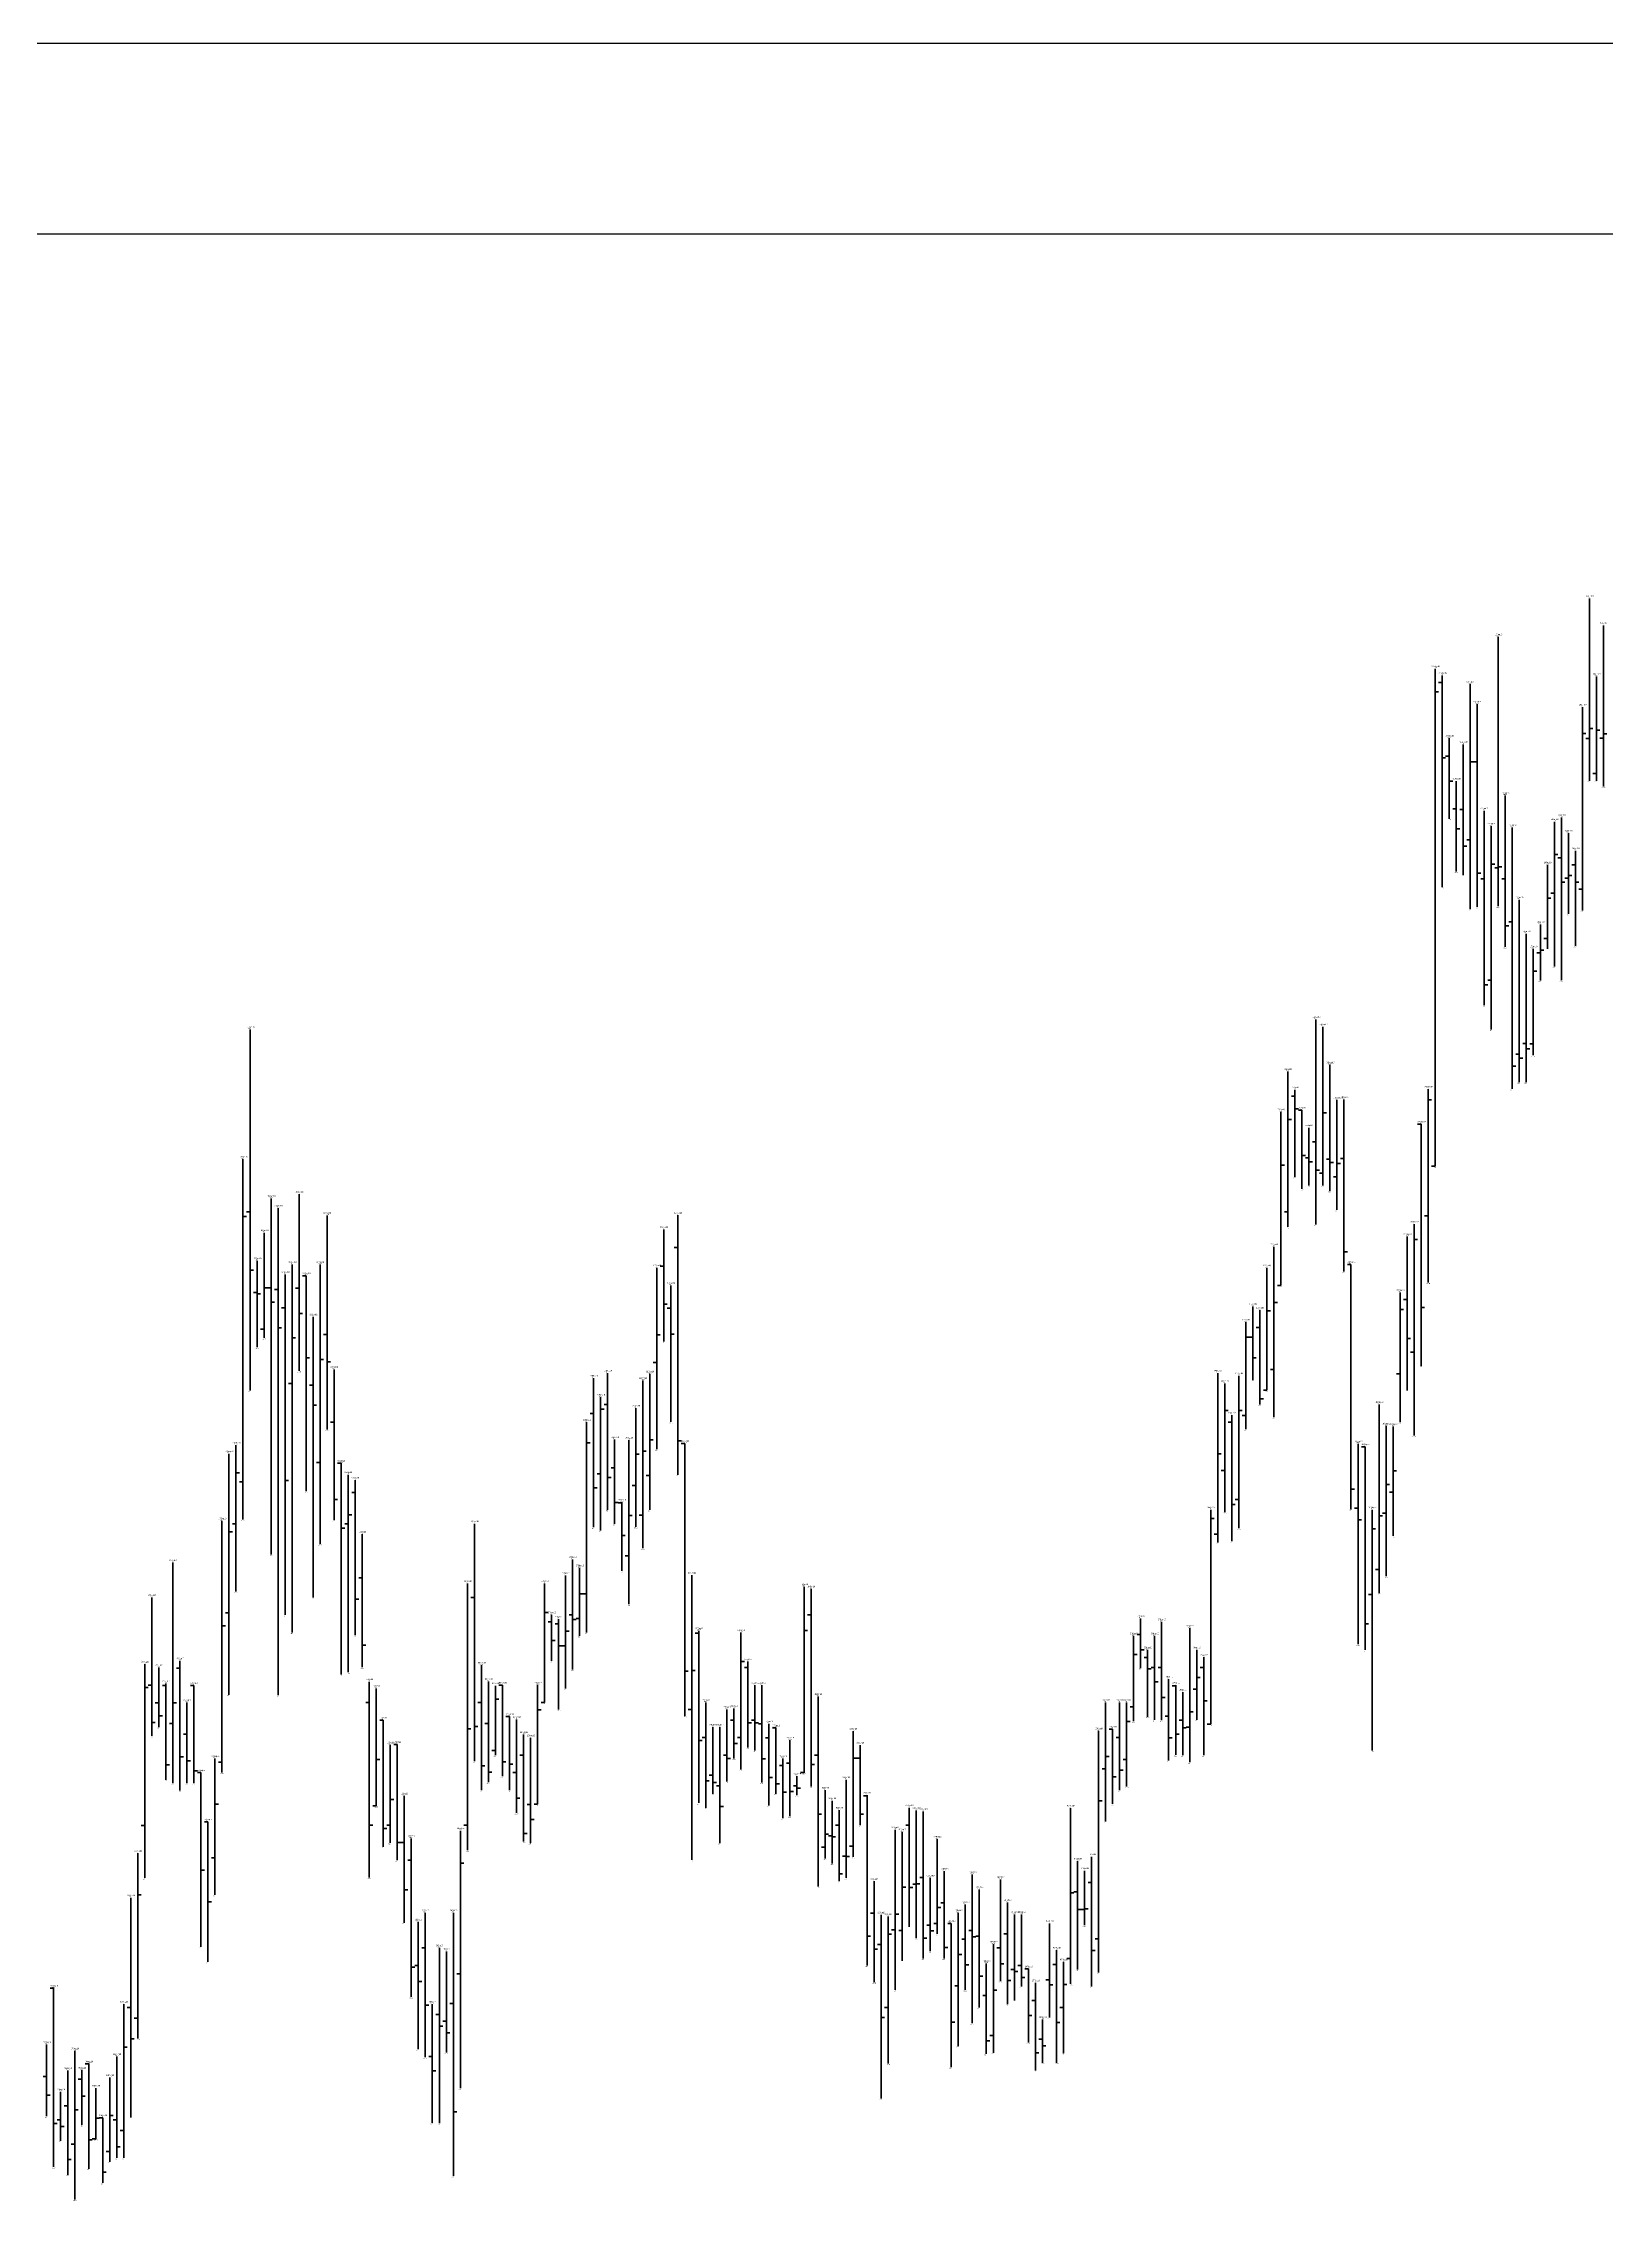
# Model space of a CAD drawing. Header units: inches. Extents: x 0 to 30000, y -20 to 2443.
# Drawn here: x 5857.5 to 6080.5, y 591.4 to 899.2 of the extents above; entities that cross this region are included whole.
import ezdxf

# ---------------------------------------------------------------- set-up
doc = ezdxf.new("R2010")
doc.units = ezdxf.units.IN
doc.header["$MEASUREMENT"] = 0
for name, color, linetype in [('DATE', 7, 'Continuous'), ('Graph', 7, 'Continuous'), ('Rate', 7, 'Continuous')]:
    doc.layers.add(name, color=color, linetype=linetype)
doc.styles.get("Standard").update_dxf_attribs({"font": 'arial.ttf'})

msp = doc.modelspace()

# ---------------------------------------------------------------- linework, layer by layer
at = {"layer": 'Graph', "color": 3, "lineweight": 35}
for p, q in [((6078, 820), (6078, 794)), ((6080, 816.15), (6080, 793.225)), ((6065, 814.5), (6065, 776.1)), ((6056, 809.975), (6056, 739)), ((6056, 806.65), (6056.5, 806.65)), ((6061, 807.75), (6061, 775.65)), ((6079, 808.85), (6079, 794)), ((6077, 804.5), (6077, 775.5)), ((6077, 800.75), (6077.5, 800.75)), ((6078, 801.425), (6078.5, 801.425)), ((6079, 801.225), (6079.5, 801.225)), ((6080, 800.675), (6080.5, 800.675)), ((6078, 800), (6077.5, 800)), ((6080, 800.05), (6079.5, 800.05)), ((6061, 796.675), (6061.5, 796.675)), ((6079, 795), (6078.5, 795)), ((6073, 788.15), (6073, 767.5)), ((6061, 785.55), (6060.5, 785.55)), ((6064, 787.5), (6064, 758.5)), ((6075, 786.5), (6075, 775)), ((6064, 782.075), (6064.5, 782.075)), ((6072, 781.975), (6072, 770)), ((6073, 783.475), (6073.5, 783.475)), ((6065, 781.575), (6064.5, 781.575)), ((6065, 781.7), (6065.5, 781.7)), ((6075, 780.075), (6074.5, 780.075)), ((6075, 780.45), (6075.5, 780.45)), ((6072, 777.225), (6072.5, 777.225)), ((6073, 777.95), (6072.5, 777.95)), ((6077, 778.525), (6076.5, 778.525)), ((6071, 773.5), (6071, 765.5)), ((6070, 770), (6070, 754.825)), ((6071, 769.45), (6070.5, 769.45)), ((6071, 769.8), (6071.5, 769.8)), ((6072, 771.5), (6071.5, 771.5)), ((6070, 766.85), (6070.5, 766.85)), ((6064, 765.525), (6063.5, 765.525)), ((6040, 758.9), (6040, 736.25)), ((6070, 756.475), (6069.5, 756.475)), ((6035, 752.5), (6035, 730.35)), ((6042, 748.45), (6042, 732.775)), ((6055, 750), (6055, 722.425)), ((6055, 748.475), (6055.5, 748.475)), ((6034, 746.75), (6034, 722)), ((6035, 745.675), (6035.5, 745.675)), ((6040, 746.625), (6040.5, 746.625)), ((5886, 740), (5886, 688.6)), ((6034, 739.15), (6034.5, 739.15)), ((6042, 739.4), (6042.5, 739.4)), ((6056, 739), (6055.5, 739)), ((6040, 738), (6039.5, 738)), ((6042, 737.5), (6041.5, 737.5)), ((5886, 731.825), (5886.5, 731.825)), ((5889, 729.5), (5889, 714.525)), ((6035, 732.5), (6034.5, 732.5)), ((6053, 730.75), (6053, 700.6)), ((6055, 731.925), (6054.5, 731.925)), ((6033, 727.5), (6033, 703.2)), ((6053, 728.575), (6053.5, 728.575)), ((5893, 725), (5893, 672.5)), ((5897, 724.975), (5897, 685.15)), ((5945, 724.5), (5945, 698.65)), ((6032, 724.5), (6032, 707.05)), ((5889, 721.675), (5889.5, 721.675)), ((6034, 722), (6033.5, 722)), ((6051, 721), (6051, 702.5)), ((6032, 718.4), (6032.5, 718.4)), ((6033, 719.575), (6033.5, 719.575)), ((6051, 718.55), (6051.5, 718.55)), ((5889, 715.75), (5888.5, 715.75)), ((5893, 714.525), (5893.5, 714.525)), ((5945, 714.95), (5945.5, 714.95)), ((6029, 716.75), (6029, 701.5)), ((6029, 714.625), (6029.5, 714.625)), ((5897, 711.45), (5897.5, 711.45)), ((5945, 711), (5944.5, 711)), ((6053, 712.5), (6052.5, 712.5)), ((5893, 708), (5892.5, 708)), ((5943, 708.425), (5943, 684.525)), ((5944, 709.375), (5944, 690)), ((6025, 709.5), (6025, 685.35)), ((6026, 708), (6026, 689.675)), ((6028, 709.1), (6028, 687.375)), ((6033, 710), (6032.5, 710)), ((6051, 709.4), (6050.5, 709.4)), ((5937, 706.05), (5937, 687.025)), ((6032, 707.05), (6031.5, 707.05)), ((6048, 705), (6048, 678.125)), ((5935, 702.475), (5935, 672.5)), ((5937, 704.35), (5937.5, 704.35)), ((5942, 704.5), (5942, 687.575)), ((6026, 704.175), (6026.5, 704.175)), ((6028, 704.175), (6028.5, 704.175)), ((6029, 703.45), (6028.5, 703.45)), ((6049, 701.95), (6049, 680.525)), ((6050, 701.9), (6050, 686.275)), ((5885, 699.225), (5885, 678.325)), ((5935, 699.55), (5935.5, 699.55)), ((5941, 699.95), (5941, 676.525)), ((5944, 699.975), (5944.5, 699.975)), ((5884, 698), (5884, 663.625)), ((5897, 696.75), (5896.5, 696.75)), ((5942, 697.95), (5942.5, 697.95)), ((5943, 698.375), (5943.5, 698.375)), ((6025, 698), (6025.5, 698)), ((6026, 695.6), (6025.5, 695.6)), ((5885, 695.25), (5885.5, 695.25)), ((5886, 694), (5885.5, 694)), ((5901, 695), (5901, 666.825)), ((5937, 695.125), (5936.5, 695.125)), ((5942, 693.475), (5941.5, 693.475)), ((5944, 694.875), (5943.5, 694.875)), ((6049, 693.625), (6049.5, 693.625)), ((6050, 692.5), (6049.5, 692.5)), ((6050, 695.55), (6050.5, 695.55)), ((6024, 690), (6024, 659.4)), ((6028, 691.475), (6027.5, 691.475)), ((6047, 690), (6047, 655.65)), ((6049, 689.5), (6048.5, 689.5)), ((5883, 688.4), (5883, 652.525)), ((5884, 686.85), (5884.5, 686.85)), ((5885, 688), (5884.5, 688)), ((5901, 688), (5900.5, 688)), ((5901, 689.3), (5901.5, 689.3)), ((5941, 689.175), (5941.5, 689.175)), ((5943, 689.25), (5942.5, 689.25)), ((6024, 688.775), (6024.5, 688.775)), ((6025, 686.5), (6024.5, 686.5)), ((6047, 687.3), (6047.5, 687.3)), ((6048, 689.15), (6048.5, 689.15)), ((5941, 683.45), (5940.5, 683.45)), ((5876, 682.5), (5876, 651)), ((5932, 680.625), (5932, 664.5)), ((5934, 681.7), (5934, 672)), ((5950, 680.65), (5950, 640.05)), ((6048, 681.5), (6047.5, 681.5)), ((5918, 679.5), (5918, 641.425)), ((5929, 679.5), (5929, 662.5)), ((5934, 678), (5934.5, 678)), ((5935, 678.025), (5934.5, 678.025)), ((5966, 679), (5966, 652.475)), ((6047, 677.925), (6046.5, 677.925)), ((5884, 675.275), (5883.5, 675.275)), ((5929, 675.35), (5929.5, 675.35)), ((5934, 674.5), (5933.5, 674.5)), ((5883, 673.45), (5883.5, 673.45)), ((5932, 672.675), (5932.5, 672.675)), ((5957, 672.475), (5957, 652.95)), ((5966, 672.8), (5966.5, 672.8)), ((6013, 672), (6013, 659.85)), ((6021, 673.1), (6021, 654)), ((5872, 668), (5872, 637.5)), ((5932, 670.6), (5931.5, 670.6)), ((5957, 668.375), (5957.5, 668.375)), ((6013, 669.35), (6013.5, 669.35)), ((6022, 670), (6022, 660.05)), ((5922, 664.9), (5922, 655)), ((5928, 664.975), (5928, 648)), ((5950, 667.05), (5950.5, 667.05)), ((6022, 666.075), (6022.5, 666.075)), ((5872, 664.65), (5872.5, 664.65)), ((5876, 662.45), (5876.5, 662.45)), ((5905, 664.5), (5905, 647.775)), ((5922, 663), (5922.5, 663)), ((5929, 662.5), (5928.5, 662.5)), ((6009, 662.5), (6009, 645.525)), ((6012, 662.5), (6012, 650.525)), ((6013, 661.9), (6012.5, 661.9)), ((6022, 664.4), (6021.5, 664.4)), ((5876, 659.5), (5875.5, 659.5)), ((5918, 658.775), (5918.5, 658.775)), ((5928, 661.45), (5928.5, 661.45)), ((5950, 661.5), (5949.5, 661.5)), ((6012, 659.8), (6012.5, 659.8)), ((6021, 659), (6020.5, 659)), ((6021, 661.2), (6021.5, 661.2)), ((6024, 659.4), (6023.5, 659.4)), ((5907, 656.45), (5907, 642.5)), ((5922, 655.675), (5921.5, 655.675)), ((5957, 657.5), (5956.5, 657.5)), ((5973, 658.4), (5973, 640.475)), ((6008, 658.45), (6008, 624)), ((5882, 654.5), (5882, 635.05)), ((5883, 654), (5882.5, 654)), ((5905, 654.375), (5905.5, 654.375)), ((5966, 652.5), (5965.5, 652.5)), ((5973, 654.575), (5973.5, 654.575)), ((6009, 653.05), (6008.5, 653.05)), ((6009, 654.8), (6009.5, 654.8)), ((6012, 654.375), (6011.5, 654.375)), ((5969, 650), (5969, 640.275)), ((5882, 648), (5882.5, 648)), ((5905, 647.775), (5904.5, 647.775)), ((5907, 648.675), (5907.5, 648.675)), ((5928, 648), (5927.5, 648)), ((5982, 647.125), (5982, 628.875)), ((6004, 647.45), (6004, 622.375)), ((6008, 648.475), (6008.5, 648.475)), ((5872, 644.975), (5871.5, 644.975)), ((5907, 645), (5906.5, 645)), ((5917, 644.225), (5917, 607.5)), ((5918, 645), (5917.5, 645)), ((5969, 643.725), (5969.5, 643.725)), ((5979, 644.35), (5979, 621.5)), ((5980, 644.05), (5980, 625.65)), ((5871, 641), (5871, 614.575)), ((5882, 640.375), (5881.5, 640.375)), ((5969, 641.85), (5968.5, 641.85)), ((5973, 642), (5972.5, 642)), ((5985, 643), (5985, 629.5)), ((5917, 639.575), (5917.5, 639.575)), ((6006, 638.5), (6006, 630.75)), ((5871, 635.075), (5871.5, 635.075)), ((5980, 636.15), (5980.5, 636.15)), ((5982, 636.575), (5981.5, 636.575)), ((5982, 636.65), (5982.5, 636.65)), ((6004, 635.35), (6004.5, 635.35)), ((5978, 632), (5978, 611.025)), ((5979, 632.325), (5979.5, 632.325)), ((5985, 631), (5984.5, 631)), ((5985, 633.25), (5985.5, 633.25)), ((5988, 632.5), (5988, 613.5)), ((6006, 633), (6005.5, 633)), ((6006, 633.1), (6006.5, 633.1)), ((5978, 629.45), (5978.5, 629.45)), ((5979, 630.1), (5978.5, 630.1)), ((5980, 630), (5979.5, 630)), ((5993, 628.025), (5993, 612.55)), ((6008, 628.775), (6007.5, 628.775)), ((5988, 626.575), (5988.5, 626.575)), ((6003, 625.5), (6003, 612.5)), ((6004, 626), (6003.5, 626)), ((5917, 623.8), (5916.5, 623.8)), ((5988, 622.1), (5987.5, 622.1)), ((6003, 622.275), (6003.5, 622.275)), ((5869, 619.5), (5869, 597.55)), ((5978, 619.025), (5977.5, 619.025)), ((5993, 621.475), (5993.5, 621.475)), ((6003, 619), (6002.5, 619)), ((5871, 617.5), (5870.5, 617.5)), ((5862, 612.8), (5862, 591.625)), ((5869, 613.325), (5869.5, 613.325)), ((5993, 615), (5992.5, 615)), ((5865, 607.5), (5865, 600.275)), ((5867, 609), (5867, 597)), ((5862, 604.4), (5862.5, 604.4)), ((5867, 603.575), (5867.5, 603.575)), ((5865, 600.275), (5864.5, 600.275)), ((5865, 603.225), (5865.5, 603.225)), ((5869, 601.45), (5868.5, 601.45)), ((5862, 599.5), (5861.5, 599.5)), ((5867, 598.45), (5866.5, 598.45))]:
    msp.add_line(p, q, dxfattribs=at)
at = {"layer": 'Graph', "color": 1, "lineweight": 35}
for p, q in [((6057, 808), (6056.5, 808)), ((6057, 809), (6057, 778.825)), ((6062, 804.9), (6062, 776)), ((6057, 797.25), (6057.5, 797.25)), ((6058, 797.5), (6057.5, 797.5)), ((6058, 800.05), (6058, 788.575)), ((6060, 799.175), (6060, 780.5)), ((6062, 796.675), (6061.5, 796.675)), ((6058, 793.95), (6058.5, 793.95)), ((6059, 793.95), (6059, 781.05)), ((6066, 791.875), (6066, 770.3)), ((6059, 790), (6058.5, 790)), ((6060, 789.875), (6059.5, 789.875)), ((6063, 789.7), (6063, 762)), ((6074, 788.75), (6074, 765.55)), ((6059, 787.15), (6059.5, 787.15)), ((6067, 787.325), (6067, 750.025)), ((6060, 784.65), (6060.5, 784.65)), ((6074, 783), (6073.5, 783)), ((6076, 782), (6075.5, 782)), ((6076, 784), (6076, 770.45)), ((6062, 780.825), (6062.5, 780.825)), ((6063, 780), (6062.5, 780)), ((6066, 780), (6065.5, 780)), ((6074, 779.525), (6074.5, 779.525)), ((6076, 779.525), (6076.5, 779.525)), ((6068, 777), (6068, 751)), ((6066, 773.275), (6066.5, 773.275)), ((6067, 773.875), (6066.5, 773.875)), ((6069, 772.175), (6069, 751)), ((6063, 764.9), (6063.5, 764.9)), ((5887, 758.5), (5887, 707)), ((6039, 759.95), (6039, 730.675)), ((6068, 755), (6067.5, 755)), ((6068, 754.425), (6068.5, 754.425)), ((6069, 756.5), (6068.5, 756.5)), ((6069, 755.725), (6069.5, 755.725)), ((6041, 753.45), (6041, 735.5)), ((6067, 753.275), (6067.5, 753.275)), ((6036, 749), (6035.5, 749)), ((6036, 749.9), (6036, 737.5)), ((6043, 748.5), (6043, 724)), ((6036, 747.2), (6036.5, 747.2)), ((6037, 747), (6036.5, 747)), ((6037, 747), (6037, 735.775)), ((6054, 745), (6053.5, 745)), ((6054, 745), (6054, 710.5)), ((6038, 744.5), (6038, 736.25)), ((6039, 742.5), (6038.5, 742.5)), ((6037, 740.55), (6037.5, 740.55)), ((6038, 740.2), (6037.5, 740.2)), ((6038, 739.65), (6038.5, 739.65)), ((6041, 740), (6040.5, 740)), ((6041, 739.525), (6041.5, 739.525)), ((6043, 740.125), (6042.5, 740.125)), ((6039, 738.425), (6039.5, 738.425)), ((5890, 734.4), (5890, 683.6)), ((5891, 733.025), (5891, 663.55)), ((5894, 735), (5894, 709.825)), ((5887, 732.5), (5886.5, 732.5)), ((5898, 731.975), (5898, 701.45)), ((5946, 730), (5946, 714)), ((5948, 732), (5948, 695)), ((5948, 727.4), (5947.5, 727.4)), ((6043, 726.775), (6043.5, 726.775)), ((6052, 728.975), (6052, 707)), ((5887, 724.2), (5887.5, 724.2)), ((5888, 725.5), (5888, 713.175)), ((5892, 723.575), (5892, 675)), ((5895, 723.375), (5894.5, 723.375)), ((5895, 723.375), (5895, 692.65)), ((5946, 724.75), (5945.5, 724.75)), ((6044, 725), (6043.5, 725)), ((6044, 725), (6044, 690.1)), ((5888, 721), (5887.5, 721)), ((5888, 720.8), (5888.5, 720.8)), ((5890, 721.675), (5889.5, 721.675)), ((5891, 721.4), (5890.5, 721.4)), ((5894, 721.6), (5893.5, 721.6)), ((5947, 722), (5947, 702.525)), ((5890, 719.625), (5890.5, 719.625)), ((5892, 718.8), (5891.5, 718.8)), ((5894, 718), (5894.5, 718)), ((5896, 717.5), (5896, 677.5)), ((5946, 719.325), (5946.5, 719.325)), ((5947, 718.75), (5946.5, 718.75)), ((6030, 719), (6030, 708.5)), ((6031, 718.45), (6031, 705)), ((6052, 720), (6051.5, 720)), ((6054, 718.85), (6054.5, 718.85)), ((5891, 715.975), (5891.5, 715.975)), ((5898, 715), (5897.5, 715)), ((5947, 715.05), (5947.5, 715.05)), ((6030, 714.625), (6029.5, 714.625)), ((6031, 716), (6030.5, 716)), ((6052, 714.425), (6052.5, 714.425)), ((5895, 711.675), (5895.5, 711.675)), ((5898, 711.1), (5898.5, 711.1)), ((6030, 711.65), (6030.5, 711.65)), ((5899, 710), (5899, 688.5)), ((5936, 708.775), (5936, 687.5)), ((5938, 709.5), (5938, 690)), ((5896, 707.75), (5895.5, 707.75)), ((5896, 704.9), (5896.5, 704.9)), ((5938, 705), (5937.5, 705)), ((6031, 705.825), (6031.5, 705.825)), ((5899, 702.5), (5898.5, 702.5)), ((5936, 703.75), (5935.5, 703.75)), ((6027, 702.5), (6026.5, 702.5)), ((6027, 703.5), (6027, 685.5)), ((5939, 700), (5939, 688)), ((5948, 699.825), (5948.5, 699.825)), ((5949, 699.475), (5948.5, 699.475)), ((5949, 699.475), (5949, 660.575)), ((6045, 699.4), (6045, 670.825)), ((6046, 699), (6045.5, 699)), ((6046, 699), (6046, 670)), ((5900, 696.625), (5899.5, 696.625)), ((5900, 696.625), (5900, 666.5)), ((5939, 696), (5938.5, 696)), ((5892, 694.175), (5892.5, 694.175)), ((5902, 694.225), (5902, 672.1)), ((5936, 693.15), (5936.5, 693.15)), ((5938, 694.6), (5938.5, 694.6)), ((6044, 692.95), (6044.5, 692.95)), ((5899, 691.45), (5899.5, 691.45)), ((5902, 692.45), (5901.5, 692.45)), ((5939, 691.025), (5939.5, 691.025)), ((5940, 690.975), (5939.5, 690.975)), ((5940, 691.075), (5940, 681.275)), ((6027, 690.775), (6027.5, 690.775)), ((6045, 690.25), (6044.5, 690.25)), ((5900, 687.375), (5900.5, 687.375)), ((5903, 686.5), (5903, 667.55)), ((5919, 688), (5919, 654.125)), ((5940, 686.35), (5940.5, 686.35)), ((6045, 688.575), (6045.5, 688.575)), ((5903, 680.275), (5902.5, 680.275)), ((5933, 682.925), (5933, 667.2)), ((5873, 677.5), (5873, 657.75)), ((5902, 677.25), (5902.5, 677.25)), ((5919, 677.5), (5918.5, 677.5)), ((5967, 678.7), (5967, 650.55)), ((5930, 675), (5930, 668.45)), ((5931, 674.4), (5931, 661.525)), ((5933, 675.025), (5932.5, 675.025)), ((5933, 674.35), (5933.5, 674.35)), ((5967, 675), (5966.5, 675)), ((6014, 674.5), (6014, 667.425)), ((5930, 674), (5929.5, 674)), ((5930, 671.35), (5930.5, 671.35)), ((5931, 673.75), (5930.5, 673.75)), ((5951, 672.4), (5950.5, 672.4)), ((5951, 672.725), (5951, 648.2)), ((6014, 672.2), (6013.5, 672.2)), ((6016, 672), (6016, 660.025)), ((6017, 674), (6017, 659.975)), ((6046, 673.725), (6046.5, 673.725)), ((5877, 668.45), (5877, 649.95)), ((5903, 670.7), (5903.5, 670.7)), ((5931, 670.6), (5931.5, 670.6)), ((5958, 668.375), (5958, 656.1)), ((6014, 670), (6014.5, 670)), ((6015, 668.95), (6014.5, 668.95)), ((6015, 670), (6015, 660.475)), ((6023, 668.975), (6023, 655)), ((5873, 665), (5872.5, 665)), ((5874, 667.5), (5874, 659)), ((5875, 664.95), (5874.5, 664.95)), ((5875, 665.225), (5875, 651.5)), ((5877, 667.4), (5876.5, 667.4)), ((5879, 664.95), (5878.5, 664.95)), ((5879, 664.95), (5879, 651)), ((5904, 665.475), (5904, 637.55)), ((5920, 667.825), (5920, 650)), ((5921, 665.5), (5921, 651.15)), ((5923, 665), (5922.5, 665)), ((5923, 665), (5923, 652)), ((5949, 666.975), (5949.5, 666.975)), ((5958, 667.5), (5957.5, 667.5)), ((5959, 665), (5959, 655.65)), ((5960, 665), (5960, 651.1)), ((6015, 667.325), (6015.5, 667.325)), ((6016, 667.5), (6015.5, 667.5)), ((6016, 665.475), (6016.5, 665.475)), ((6017, 667.5), (6016.5, 667.5)), ((6018, 665.85), (6018, 654.225)), ((6019, 664.9), (6018.5, 664.9)), ((6019, 665), (6019, 655.05)), ((6023, 667.5), (6022.5, 667.5)), ((5874, 662.475), (5873.5, 662.475)), ((5878, 662.5), (5878, 651)), ((5904, 662.5), (5903.5, 662.5)), ((5920, 662.5), (5919.5, 662.5)), ((5952, 662.5), (5952, 647.5)), ((5968, 663.35), (5968, 636.25)), ((6011, 662.5), (6011, 650)), ((6017, 663.225), (6017.5, 663.225)), ((6020, 664), (6020, 655)), ((6023, 662.725), (6023.5, 662.725)), ((5873, 659.675), (5873.5, 659.675)), ((5874, 660.6), (5874.5, 660.6)), ((5906, 660), (5905.5, 660)), ((5906, 660), (5906, 641.9)), ((5919, 659.075), (5919.5, 659.075)), ((5921, 659.5), (5920.5, 659.5)), ((5924, 660.5), (5923.5, 660.5)), ((5924, 660.5), (5924, 650)), ((5925, 660.1), (5925, 646.775)), ((5953, 659), (5953, 649.5)), ((5954, 659), (5954, 642.5)), ((5955, 661.5), (5955, 651.225)), ((5956, 659.975), (5955.5, 659.975)), ((5956, 661.675), (5956, 654.525)), ((5958, 659.6), (5958.5, 659.6)), ((5959, 660), (5958.5, 660)), ((5959, 659.625), (5959.5, 659.625)), ((5960, 659.45), (5959.5, 659.45)), ((5961, 659.475), (5961, 647.8)), ((5962, 658.875), (5961.5, 658.875)), ((5962, 658.875), (5962, 649.5)), ((6010, 658.7), (6009.5, 658.7)), ((6010, 658.7), (6010, 648.05)), ((6018, 660.55), (6017.5, 660.55)), ((6020, 660), (6019.5, 660)), ((6020, 658.9), (6020.5, 658.9)), ((5878, 658), (5877.5, 658)), ((5908, 656.5), (5907.5, 656.5)), ((5908, 656.5), (5908, 640)), ((5926, 657.925), (5926, 642.675)), ((5927, 657.45), (5927, 642.5)), ((5951, 657.075), (5951.5, 657.075)), ((5952, 657.5), (5951.5, 657.5)), ((5956, 656.65), (5956.5, 656.65)), ((5961, 657.45), (5960.5, 657.45)), ((5964, 657.125), (5964, 646.3)), ((5974, 656.4), (5974, 645)), ((6011, 657.5), (6010.5, 657.5)), ((6018, 657.45), (6018.5, 657.45)), ((6019, 658), (6019.5, 658)), ((5875, 653.625), (5875.5, 653.625)), ((5877, 654.775), (5877.5, 654.775)), ((5878, 654.2), (5878.5, 654.2)), ((5879, 652.775), (5879.5, 652.775)), ((5880, 652.5), (5879.5, 652.5)), ((5880, 652.5), (5880, 627.675)), ((5920, 653.475), (5920.5, 653.475)), ((5921, 652.575), (5921.5, 652.575)), ((5923, 654.025), (5923.5, 654.025)), ((5924, 653.7), (5924.5, 653.7)), ((5925, 652.5), (5924.5, 652.5)), ((5926, 654.975), (5925.5, 654.975)), ((5955, 655), (5954.5, 655)), ((5955, 654.5), (5955.5, 654.5)), ((5960, 654.475), (5960.5, 654.475)), ((5963, 653.5), (5962.5, 653.5)), ((5963, 654.525), (5963, 646)), ((5964, 653.85), (5963.5, 653.85)), ((5967, 653.675), (5967.5, 653.675)), ((5968, 655), (5967.5, 655)), ((5974, 654.575), (5973.5, 654.575)), ((6011, 652.875), (6011.5, 652.875)), ((5952, 651.35), (5952.5, 651.35)), ((5953, 652.15), (5952.5, 652.15)), ((5953, 651.075), (5953.5, 651.075)), ((5954, 650.6), (5953.5, 650.6)), ((5961, 651.825), (5961.5, 651.825)), ((5962, 650.9), (5962.5, 650.9)), ((5963, 649.7), (5963.5, 649.7)), ((5964, 649.8), (5964.5, 649.8)), ((5965, 650.6), (5964.5, 650.6)), ((5965, 652), (5965, 649.275)), ((5965, 650.3), (5965.5, 650.3)), ((5972, 651.5), (5972, 637.5)), ((6010, 651.9), (6010.5, 651.9)), ((5909, 649.175), (5909, 631.1)), ((5925, 648.85), (5925.5, 648.85)), ((5927, 647.975), (5926.5, 647.975)), ((5954, 647.65), (5954.5, 647.65)), ((5968, 646.6), (5968.5, 646.6)), ((5970, 648.5), (5970, 639.55)), ((5971, 647.15), (5971, 637)), ((5974, 646.6), (5974.5, 646.6)), ((5975, 649.175), (5974.5, 649.175)), ((5975, 649.3), (5975, 625)), ((5981, 647.5), (5981, 630.5)), ((5983, 646.975), (5983, 626)), ((5881, 645.5), (5880.5, 645.5)), ((5881, 645.5), (5881, 625.5)), ((5904, 645), (5904.5, 645)), ((5906, 644.525), (5906.5, 644.525)), ((5926, 643.825), (5926.5, 643.825)), ((5927, 645.825), (5927.5, 645.825)), ((5970, 643.5), (5969.5, 643.5)), ((5970, 643.35), (5970.5, 643.35)), ((5971, 645), (5970.5, 645)), ((5981, 645), (5980.5, 645)), ((5908, 642.55), (5908.5, 642.55)), ((5909, 642.55), (5908.5, 642.55)), ((5910, 643.1), (5910, 620.525)), ((5972, 640.6), (5971.5, 640.6)), ((5972, 640.55), (5972.5, 640.55)), ((6007, 640.5), (6007, 622)), ((5880, 638.6), (5880.5, 638.6)), ((5910, 640), (5909.5, 640)), ((5971, 638.05), (5971.5, 638.05)), ((5983, 637.55), (5982.5, 637.55)), ((5984, 637.475), (5984, 627.025)), ((5986, 638.45), (5986, 626)), ((5990, 637.975), (5990, 616.75)), ((5994, 637.25), (5994, 622.775)), ((6005, 639.875), (6005, 624.4)), ((5870, 634.65), (5870, 603.3)), ((5881, 634.075), (5881.5, 634.075)), ((5909, 635.8), (5909.5, 635.8)), ((5976, 637), (5976, 622.625)), ((5981, 636.1), (5981.5, 636.1)), ((5991, 635.85), (5991, 619)), ((6005, 635.5), (6004.5, 635.5)), ((6007, 636.85), (6006.5, 636.85)), ((5911, 631.2), (5911, 613.05)), ((5912, 632.5), (5912, 611.9)), ((5916, 632.5), (5916, 595)), ((5976, 632.475), (5975.5, 632.475)), ((5977, 632.2), (5977, 606)), ((5986, 633.95), (5985.5, 633.95)), ((5987, 631), (5986.5, 631)), ((5987, 631), (5987, 610.5)), ((5989, 633.7), (5989, 621.525)), ((5995, 634), (5995, 619.5)), ((5996, 632.275), (5996, 620)), ((5997, 632.25), (5997, 622)), ((6001, 631), (6001, 617.6)), ((6005, 633), (6005.5, 633)), ((5975, 629.175), (5975.5, 629.175)), ((5977, 628), (5976.5, 628)), ((5983, 628.875), (5983.5, 628.875)), ((5984, 630.725), (5983.5, 630.725)), ((5984, 629.95), (5984.5, 629.95)), ((5989, 628.75), (5988.5, 628.75)), ((5990, 630), (5989.5, 630)), ((5990, 629.1), (5990.5, 629.1)), ((5991, 629.2), (5990.5, 629.2)), ((5995, 629.5), (5994.5, 629.5)), ((5911, 625), (5910.5, 625)), ((5912, 627.5), (5911.5, 627.5)), ((5914, 627.5), (5914, 602.5)), ((5915, 627), (5915, 612.6)), ((5976, 627.3), (5976.5, 627.3)), ((5986, 627.575), (5986.5, 627.575)), ((5989, 625.1), (5989.5, 625.1)), ((5992, 625.275), (5992, 612.4)), ((5994, 627.5), (5993.5, 627.5)), ((5994, 625.25), (5994.5, 625.25)), ((5997, 625), (5996.5, 625)), ((6002, 625.15), (6001.5, 625.15)), ((6002, 627.2), (6002, 611.125)), ((6007, 627.125), (6007.5, 627.125)), ((5859, 621.75), (5858.5, 621.75)), ((5859, 621.75), (5859, 596.275)), ((5910, 624.75), (5910.5, 624.75)), ((5911, 622.7), (5911.5, 622.7)), ((5991, 623.45), (5991.5, 623.45)), ((5995, 622.85), (5995.5, 622.85)), ((5996, 624.4), (5995.5, 624.4)), ((5996, 624.15), (5996.5, 624.15)), ((5997, 623.275), (5997.5, 623.275)), ((5998, 624.5), (5997.5, 624.5)), ((5998, 624.5), (5998, 614.025)), ((5999, 622.5), (5999, 610)), ((6001, 622.95), (6000.5, 622.95)), ((6001, 622.25), (6001.5, 622.25)), ((5870, 619), (5869.5, 619)), ((5912, 619.35), (5912.5, 619.35)), ((5913, 619.475), (5913, 602.55)), ((5916, 619.55), (5915.5, 619.55)), ((5992, 620.725), (5991.5, 620.725)), ((5999, 620), (5998.5, 620)), ((5914, 618), (5913.5, 618)), ((5914, 616.325), (5914.5, 616.325)), ((5915, 617.075), (5914.5, 617.075)), ((5977, 617.575), (5977.5, 617.575)), ((5987, 616.9), (5987.5, 616.9)), ((5998, 617.875), (5998.5, 617.875)), ((6000, 617.275), (6000, 611.125)), ((6002, 616.85), (6002.5, 616.85)), ((5858, 613.725), (5858, 603.5)), ((5870, 614.55), (5870.5, 614.55)), ((5915, 615.375), (5915.5, 615.375)), ((5992, 614.25), (5992.5, 614.25)), ((5999, 612.525), (5999.5, 612.525)), ((6000, 614.5), (5999.5, 614.5)), ((6000, 613.525), (6000.5, 613.525)), ((5861, 610), (5861, 595.15)), ((5863, 610.05), (5863, 602.25)), ((5864, 610.95), (5863.5, 610.95)), ((5864, 610.95), (5864, 596)), ((5868, 612), (5868, 597.55)), ((5913, 612), (5912.5, 612)), ((5913, 609.95), (5913.5, 609.95)), ((5858, 609.175), (5857.5, 609.175)), ((5858, 606.5), (5858.5, 606.5)), ((5860, 606.975), (5860, 600)), ((5863, 608.8), (5862.5, 608.8)), ((5863, 606.35), (5863.5, 606.35)), ((5861, 605), (5860.5, 605)), ((5866, 603.25), (5865.5, 603.25)), ((5866, 603.275), (5866, 594)), ((5916, 604.1), (5916.5, 604.1)), ((5859, 602.475), (5859.5, 602.475)), ((5860, 603), (5859.5, 603)), ((5860, 602.05), (5860.5, 602.05)), ((5868, 603), (5867.5, 603)), ((5861, 597.3), (5861.5, 597.3)), ((5864, 600.15), (5864.5, 600.15)), ((5868, 599.15), (5868.5, 599.15)), ((5866, 595.5), (5866.5, 595.5))]:
    msp.add_line(p, q, dxfattribs=at)
at = {"layer": 'Rate'}
for p, q in [((3242, 899.2), (7229.516, 899.2)), ((3207, 872), (7194.516, 872))]:
    msp.add_line(p, q, dxfattribs=at)

# ---------------------------------------------------------------- texts
at = {"layer": 'DATE'}
for s, p in [('27Jun19', (6077.5, 820.25)), ('01Jul19', (6079.5, 816.4)), ('10Jun19', (6064.5, 814.75)), ('27May19', (6055.5, 810.225)), ('28May19', (6056.5, 809.25)), ('03Jun19', (6060.5, 808)), ('28Jun19', (6078.5, 809.1)), ('04Jun19', (6061.5, 805.15)), ('26Jun19', (6076.5, 804.75)), ('29May19', (6057.5, 800.3)), ('31May19', (6059.5, 799.425)), ('30May19', (6058.5, 794.2)), ('11Jun19', (6065.5, 792.125)), ('06Jun19', (6062.5, 789.95)), ('07Jun19', (6063.5, 787.75)), ('20Jun19', (6072.5, 788.4)), ('21Jun19', (6073.5, 789)), ('12Jun19', (6066.5, 787.575)), ('24Jun19', (6074.5, 786.75)), ('19Jun19', (6071.5, 782.225)), ('25Jun19', (6075.5, 784.25)), ('13Jun19', (6067.5, 777.25)), ('14Jun19', (6068.5, 772.425)), ('18Jun19', (6070.5, 773.75)), ('17Jun19', (6069.5, 770.25)), ('02May19', (6038.5, 760.2)), ('14Sep18', (5886.5, 758.75)), ('03May19', (6039.5, 759.15)), ('24Apr19', (6034.5, 752.75)), ('06May19', (6040.5, 753.7)), ('25Apr19', (6035.5, 750.15)), ('07May19', (6041.5, 748.7)), ('08May19', (6042.5, 748.75)), ('24May19', (6054.5, 750.25)), ('23Apr19', (6033.5, 747)), ('26Apr19', (6036.5, 747.25)), ('30Apr19', (6037.5, 744.75)), ('23May19', (6053.5, 745.25)), ('12Sep18', (5885.5, 740.25)), ('19Sep18', (5889.5, 734.65)), ('21Sep18', (5890.5, 733.275)), ('26Sep18', (5893.5, 735.25)), ('18Sep18', (5888.5, 729.75)), ('03Oct18', (5897.5, 732.225)), ('13Dec18', (5945.5, 730.25)), ('17Dec18', (5947.5, 732.25)), ('22May19', (6052.5, 731)), ('22Apr19', (6032.5, 727.75)), ('21May19', (6051.5, 729.225)), ('17Sep18', (5887.5, 725.75)), ('24Sep18', (5891.5, 723.825)), ('25Sep18', (5892.5, 725.25)), ('27Sep18', (5894.5, 723.625)), ('01Oct18', (5896.5, 725.225)), ('12Dec18', (5944.5, 724.75)), ('18Apr19', (6031.5, 724.75)), ('09May19', (6043.5, 725.25)), ('14Dec18', (5946.5, 722.25)), ('20May19', (6050.5, 721.25)), ('28Sep18', (5895.5, 717.75)), ('12Apr19', (6028.5, 717)), ('15Apr19', (6029.5, 719.25)), ('16Apr19', (6030.5, 718.7)), ('04Oct18', (5898.5, 710.25)), ('29Nov18', (5935.5, 709.025)), ('03Dec18', (5937.5, 709.75)), ('10Dec18', (5942.5, 708.675)), ('11Dec18', (5943.5, 709.625)), ('08Apr19', (6024.5, 709.75)), ('09Apr19', (6025.5, 708.25)), ('11Apr19', (6027.5, 709.35)), ('30Nov18', (5936.5, 706.3)), ('07Dec18', (5941.5, 704.75)), ('15May19', (6047.5, 705.25)), ('28Nov18', (5934.5, 702.725)), ('10Apr19', (6026.5, 703.75)), ('16May19', (6048.5, 702.2)), ('17May19', (6049.5, 702.15)), ('11Sep18', (5884.5, 699.475)), ('04Dec18', (5938.5, 700.25)), ('06Dec18', (5940.5, 700.2)), ('18Dec18', (5948.5, 699.725)), ('10May19', (6044.5, 699.65)), ('13May19', (6045.5, 699.25)), ('10Sep18', (5883.5, 698.25)), ('05Oct18', (5899.5, 696.875)), ('08Oct18', (5900.5, 695.25)), ('09Oct18', (5901.5, 694.475)), ('05Dec18', (5939.5, 691.325)), ('05Apr19', (6023.5, 690.25)), ('14May19', (6046.5, 690.25)), ('07Sep18', (5882.5, 688.65)), ('10Oct18', (5902.5, 686.75)), ('02Nov18', (5918.5, 688.25)), ('26Nov18', (5932.5, 683.175)), ('29Aug18', (5875.5, 682.75)), ('22Nov18', (5931.5, 680.875)), ('27Nov18', (5933.5, 681.95)), ('19Dec18', (5949.5, 680.9)), ('24Aug18', (5872.5, 677.75)), ('01Nov18', (5917.5, 679.75)), ('19Nov18', (5928.5, 679.75)), ('11Jan19', (5965.5, 679.25)), ('14Jan19', (5966.5, 678.95)), ('20Nov18', (5929.5, 675.25)), ('21Nov18', (5930.5, 674.65)), ('22Mar19', (6013.5, 674.75)), ('27Mar19', (6016.5, 674.25)), ('20Dec18', (5950.5, 672.975)), ('31Dec18', (5956.5, 672.725)), ('20Mar19', (6012.5, 672.25)), ('26Mar19', (6015.5, 672.25)), ('02Apr19', (6020.5, 673.35)), ('23Aug18', (5871.5, 668.25)), ('27Aug18', (5873.5, 667.75)), ('30Aug18', (5876.5, 668.7)), ('05Nov18', (5919.5, 668.075)), ('01Jan19', (5957.5, 668.625)), ('25Mar19', (6014.5, 670.25)), ('03Apr19', (6021.5, 670.25)), ('04Apr19', (6022.5, 669.225)), ('28Aug18', (5874.5, 665.475)), ('03Sep18', (5878.5, 665.2)), ('11Oct18', (5903.5, 665.725)), ('12Oct18', (5904.5, 664.75)), ('06Nov18', (5920.5, 665.75)), ('07Nov18', (5921.5, 665.15)), ('09Nov18', (5922.5, 665.25)), ('16Nov18', (5927.5, 665.225)), ('02Jan19', (5958.5, 665.25)), ('03Jan19', (5959.5, 665.25)), ('28Mar19', (6017.5, 666.1)), ('29Mar19', (6018.5, 665.25)), ('31Aug18', (5877.5, 662.75)), ('21Dec18', (5951.5, 662.75)), ('27Dec18', (5954.5, 661.75)), ('28Dec18', (5955.5, 661.925)), ('15Jan19', (5967.5, 663.6)), ('14Mar19', (6008.5, 662.75)), ('18Mar19', (6010.5, 662.75)), ('19Mar19', (6011.5, 662.75)), ('01Apr19', (6019.5, 664.25)), ('15Oct18', (5905.5, 660.25)), ('12Nov18', (5923.5, 660.75)), ('13Nov18', (5924.5, 660.35)), ('24Dec18', (5952.5, 659.25)), ('26Dec18', (5953.5, 659.25)), ('04Jan19', (5960.5, 659.725)), ('07Jan19', (5961.5, 659.125)), ('22Jan19', (5972.5, 658.65)), ('13Mar19', (6007.5, 658.7)), ('15Mar19', (6009.5, 658.95)), ('16Oct18', (5906.5, 656.7)), ('17Oct18', (5907.5, 656.75)), ('14Nov18', (5925.5, 658.175)), ('15Nov18', (5926.5, 657.7)), ('09Jan19', (5963.5, 657.375)), ('23Jan19', (5973.5, 656.65)), ('04Sep18', (5879.5, 652.75)), ('06Sep18', (5881.5, 654.75)), ('08Jan19', (5962.5, 654.775)), ('19Oct18', (5908.5, 649.425)), ('10Jan19', (5964.5, 652.25)), ('16Jan19', (5968.5, 650.25)), ('21Jan19', (5971.5, 651.75)), ('24Jan19', (5974.5, 649.55)), ('17Jan19', (5969.5, 648.75)), ('18Jan19', (5970.5, 647.4)), ('01Feb19', (5980.5, 647.75)), ('04Feb19', (5981.5, 647.375)), ('05Feb19', (5982.5, 647.225)), ('07Mar19', (6003.5, 647.7)), ('05Sep18', (5880.5, 645.75)), ('22Oct18', (5909.5, 643.35)), ('31Oct18', (5916.5, 644.475)), ('30Jan19', (5978.5, 644.6)), ('31Jan19', (5979.5, 644.3)), ('07Feb19', (5984.5, 643.25)), ('21Aug18', (5870.5, 641.25)), ('08Mar19', (6004.5, 640.125)), ('12Mar19', (6006.5, 640.75)), ('25Jan19', (5975.5, 637.25)), ('06Feb19', (5983.5, 637.725)), ('08Feb19', (5985.5, 638.7)), ('14Feb19', (5989.5, 638.225)), ('20Feb19', (5993.5, 637.5)), ('11Mar19', (6005.5, 638.75)), ('20Aug18', (5869.5, 634.9)), ('13Feb19', (5988.5, 633.95)), ('15Feb19', (5990.5, 636.1)), ('21Feb19', (5994.5, 634.25)), ('23Oct18', (5910.5, 631.45)), ('24Oct18', (5911.5, 632.75)), ('30Oct18', (5915.5, 632.75)), ('28Jan19', (5976.5, 632.45)), ('29Jan19', (5977.5, 632.25)), ('11Feb19', (5986.5, 631.25)), ('12Feb19', (5987.5, 632.75)), ('22Feb19', (5995.5, 632.525)), ('25Feb19', (5996.5, 632.5)), ('01Mar19', (6000.5, 631.25)), ('26Oct18', (5913.5, 627.75)), ('19Feb19', (5992.5, 628.275)), ('29Oct18', (5914.5, 627.25)), ('18Feb19', (5991.5, 625.525)), ('26Feb19', (5997.5, 624.75)), ('05Mar19', (6001.5, 627.45)), ('06Mar19', (6002.5, 625.75)), ('02Aug18', (5858.5, 622)), ('27Feb19', (5998.5, 622.75)), ('17Aug18', (5868.5, 619.75)), ('25Oct18', (5912.5, 619.725)), ('28Feb19', (5999.5, 617.525)), ('01Aug18', (5857.5, 613.975)), ('07Aug18', (5861.5, 613.05)), ('06Aug18', (5860.5, 610.25)), ('08Aug18', (5862.5, 610.3)), ('09Aug18', (5863.5, 611.2)), ('14Aug18', (5866.5, 609.25)), ('16Aug18', (5867.5, 612.25)), ('03Aug18', (5859.5, 607.225)), ('10Aug18', (5864.5, 607.75)), ('13Aug18', (5865.5, 603.525))]:
    msp.add_text(s, height=0.2, dxfattribs=at).set_placement(p)
at = {"layer": 'Rate'}
for s, p in [('1640', (6077.75, 820.1)), ('1632.3', (6079.75, 816.25)), ('1629', (6064.75, 814.6)), ('1619.95', (6055.75, 810.075)), ('1618', (6056.75, 809.1)), ('1615.5', (6060.75, 807.85)), ('1617.7', (6078.75, 808.95)), ('1609.8', (6061.75, 805)), ('1609', (6076.75, 804.6)), ('1600.1', (6057.75, 800.15)), ('1598.35', (6059.75, 799.275)), ('1587.9', (6058.75, 794.05)), ('1583.75', (6065.75, 791.975)), ('1588', (6077.75, 793.8)), ('1588', (6078.75, 793.8)), ('1586.45', (6079.75, 793.025)), ('1577.15', (6057.75, 788.375)), ('1579.4', (6062.75, 789.8)), ('1576.3', (6072.75, 788.25)), ('1577.5', (6073.75, 788.85)), ('1575', (6063.75, 787.6)), ('1574.65', (6066.75, 787.425)), ('1573', (6074.75, 786.6)), ('1563.95', (6071.75, 782.075)), ('1568', (6075.75, 784.1)), ('1557.65', (6056.75, 778.625)), ('1562.1', (6058.75, 780.85)), ('1561', (6059.75, 780.3)), ('1552', (6061.75, 775.8)), ('1552.2', (6064.75, 775.9)), ('1554', (6067.75, 777.1)), ('1551.3', (6060.75, 775.45)), ('1547', (6070.75, 773.6)), ('1550', (6074.75, 774.8)), ('1551', (6076.75, 775.3)), ('1540.6', (6065.75, 770.1)), ('1544.35', (6068.75, 772.275)), ('1540', (6069.75, 770.1)), ('1540', (6071.75, 769.8)), ('1540.9', (6075.75, 770.25)), ('1535', (6072.75, 767.3)), ('1531', (6070.75, 765.3)), ('1531.1', (6073.75, 765.35)), ('1524', (6062.75, 761.8)), ('1517', (5886.75, 758.6)), ('1519.9', (6038.75, 760.05)), ('1517.8', (6039.75, 759)), ('1517', (6063.75, 758.3)), ('1509.65', (6069.75, 754.625)), ('1505', (6034.75, 752.6)), ('1506.9', (6040.75, 753.55)), ('1499.8', (6035.75, 750)), ('1496.9', (6041.75, 748.55)), ('1497', (6042.75, 748.6)), ('1500', (6054.75, 750.1)), ('1500.05', (6066.75, 749.825)), ('1502', (6067.75, 750.8)), ('1502', (6068.75, 750.8)), ('1493.5', (6033.75, 746.85)), ('1494', (6036.75, 747.1)), ('1490', (6053.75, 745.1)), ('1489', (6037.75, 744.6)), ('1480', (5885.75, 740.1)), ('1478', (6055.75, 738.8)), ('1475', (6035.75, 737.3)), ('1471.55', (6036.75, 735.575)), ('1472.5', (6037.75, 736.05)), ('1472.5', (6039.75, 736.05)), ('1468.8', (5889.75, 734.5)), ('1466.05', (5890.75, 733.125)), ('1470', (5893.75, 735.1)), ('1471', (6040.75, 735.3)), ('1465.55', (6041.75, 732.575)), ('1459', (5888.75, 729.6)), ('1463.95', (5897.75, 732.075)), ('1460', (5945.75, 730.1)), ('1464', (5947.75, 732.1)), ('1460.7', (6034.75, 730.15)), ('1461.35', (6038.75, 730.475)), ('1461.5', (6052.75, 730.85)), ('1455', (6032.75, 727.6)), ('1457.95', (6051.75, 729.075)), ('1451', (5887.75, 725.6)), ('1447.15', (5891.75, 723.675)), ('1450', (5892.75, 725.1)), ('1446.75', (5894.75, 723.475)), ('1449.95', (5896.75, 725.075)), ('1449', (5944.75, 724.6)), ('1449', (6031.75, 724.6)), ('1448', (6042.75, 723.8)), ('1450', (6043.75, 725.1)), ('1444', (5946.75, 722.1)), ('1444', (6033.75, 721.8)), ('1442', (6050.75, 721.1)), ('1444.85', (6054.75, 722.225)), ('1435', (5895.75, 717.6)), ('1438', (6029.75, 719.1)), ('1436.9', (6030.75, 718.55)), ('1429.05', (5888.75, 714.325)), ('1433.5', (6028.75, 716.85)), ('1426.35', (5887.75, 712.975)), ('1428', (5945.75, 713.8)), ('1419.65', (5893.75, 709.625)), ('1420', (5898.75, 710.1)), ('1417.55', (5935.75, 708.875)), ('1419', (5937.75, 709.6)), ('1416.85', (5942.75, 708.525)), ('1418.75', (5943.75, 709.475)), ('1419', (6024.75, 709.6)), ('1416', (6025.75, 708.1)), ('1418.2', (6027.75, 709.2)), ('1417', (6029.75, 708.3)), ('1421', (6053.75, 710.3)), ('1414', (5886.75, 706.8)), ('1412.1', (5936.75, 706.15)), ('1410', (6030.75, 704.8)), ('1414.1', (6031.75, 706.85)), ('1410', (6047.75, 705.1)), ('1414', (6051.75, 706.8)), ('1404.95', (5934.75, 702.575)), ('1409', (5941.75, 704.6)), ('1405.05', (5946.75, 702.325)), ('1407', (6026.75, 703.6)), ('1406.4', (6032.75, 703)), ('1403.9', (6048.75, 702.05)), ('1403.8', (6049.75, 702)), ('1405', (6050.75, 702.3)), ('1398.45', (5884.75, 699.325)), ('1402.9', (5897.75, 701.25)), ('1400', (5938.75, 700.1)), ('1399.9', (5940.75, 700.05)), ('1398.95', (5948.75, 699.575)), ('1403', (6028.75, 701.3)), ('1398.8', (6044.75, 699.5)), ('1398', (6045.75, 699.1)), ('1401.2', (6052.75, 700.4)), ('1396', (5883.75, 698.1)), ('1393.25', (5899.75, 696.725)), ('1397.3', (5944.75, 698.45)), ('1385.3', (5894.75, 692.45)), ('1390', (5900.75, 695.1)), ('1388.45', (5901.75, 694.325)), ('1390', (5947.75, 694.8)), ('1380', (5937.75, 689.8)), ('1382.15', (5939.75, 691.175)), ('1380', (5943.75, 689.8)), ('1380', (6023.75, 690.1)), ('1379.35', (6025.75, 689.475)), ('1380.2', (6043.75, 689.9)), ('1380', (6046.75, 690.1)), ('1376.8', (5882.75, 688.5)), ('1377.2', (5885.75, 688.4)), ('1377', (5898.75, 688.3)), ('1373', (5902.75, 686.6)), ('1376', (5918.75, 688.1)), ('1375', (5935.75, 687.3)), ('1374.05', (5936.75, 686.825)), ('1376', (5938.75, 687.8)), ('1375.15', (5941.75, 687.375)), ('1374.75', (6027.75, 687.175)), ('1367.2', (5889.75, 683.4)), ('1370.3', (5896.75, 684.95)), ('1369.05', (5942.75, 684.325)), ('1370.7', (6024.75, 685.15)), ('1371', (6026.75, 685.3)), ('1372.55', (6049.75, 686.075)), ('1365', (5875.75, 682.6)), ('1361.25', (5931.75, 680.725)), ('1365.85', (5932.75, 683.025)), ('1363.4', (5933.75, 681.8)), ('1362.55', (5939.75, 681.075)), ('1361.3', (5949.75, 680.75)), ('1361.05', (6048.75, 680.325)), ('1355', (5872.75, 677.6)), ('1356.65', (5884.75, 678.125)), ('1355', (5895.75, 677.3)), ('1359', (5917.75, 679.6)), ('1359', (5928.75, 679.6)), ('1358', (5965.75, 679.1)), ('1357.4', (5966.75, 678.8)), ('1356.25', (6047.75, 677.925)), ('1350', (5891.75, 674.8)), ('1350', (5929.75, 675.1)), ('1348.8', (5930.75, 674.5)), ('1353.05', (5940.75, 676.325)), ('1349', (6013.75, 674.6)), ('1348', (6016.75, 674.1)), ('1345', (5892.75, 672.3)), ('1344.2', (5901.75, 671.9)), ('1344', (5933.75, 671.8)), ('1345', (5934.75, 672.3)), ('1345.45', (5950.75, 672.825)), ('1344.95', (5956.75, 672.575)), ('1344', (6012.75, 672.1)), ('1344', (6015.75, 672.1)), ('1346.2', (6020.75, 673.2)), ('1336', (5871.75, 668.1)), ('1336.9', (5876.75, 668.55)), ('1335.65', (5919.75, 667.925)), ('1336.9', (5929.75, 668.25)), ('1336.75', (5957.75, 668.475)), ('1340', (6014.75, 670.1)), ('1340', (6021.75, 670.1)), ('1337.95', (6022.75, 669.075)), ('1341.65', (6044.75, 670.625)), ('1340', (6045.75, 669.8)), ('1335', (5873.75, 667.6)), ('1330.45', (5874.75, 665.325)), ('1329.9', (5878.75, 665.05)), ('1333', (5899.75, 666.3)), ('1333.65', (5900.75, 666.625)), ('1335.1', (5902.75, 667.35)), ('1330.95', (5903.75, 665.575)), ('1331', (5920.75, 665.6)), ('1329.8', (5921.75, 665)), ('1330', (5922.75, 665.1)), ('1329.95', (5927.75, 665.075)), ('1334.4', (5932.75, 667)), ('1330', (5958.75, 665.1)), ('1330', (5959.75, 665.1)), ('1334.85', (6013.75, 667.225)), ('1331.7', (6017.75, 665.95)), ('1330', (6018.75, 665.1)), ('1325', (5877.75, 662.6)), ('1327.25', (5883.75, 663.425)), ('1327.1', (5890.75, 663.35)), ('1329', (5904.75, 664.6)), ('1325', (5928.75, 662.3)), ('1329', (5931.75, 664.3)), ('1325', (5951.75, 662.6)), ('1323.35', (5955.75, 661.775)), ('1326.7', (5967.75, 663.45)), ('1325', (6008.75, 662.6)), ('1325', (6010.75, 662.6)), ('1325', (6011.75, 662.6)), ('1328', (6019.75, 664.1)), ('1318', (5873.75, 658.8)), ('1320', (5905.75, 660.1)), ('1321', (5923.75, 660.6)), ('1320.2', (5924.75, 660.2)), ('1323.05', (5930.75, 661.325)), ('1321.15', (5948.75, 660.375)), ('1318', (5952.75, 659.1)), ('1318', (5953.75, 659.1)), ('1323', (5954.75, 661.6)), ('1318.95', (5960.75, 659.575)), ('1317.75', (5961.75, 658.975)), ('1316.9', (6007.75, 658.55)), ('1317.4', (6009.75, 658.8)), ('1319.7', (6012.75, 659.65)), ('1320.95', (6014.75, 660.275)), ('1320.05', (6015.75, 659.825)), ('1319.95', (6016.75, 659.775)), ('1320.1', (6021.75, 659.85)), ('1318.8', (6023.75, 659.2)), ('1315.5', (5872.75, 657.55)), ('1312.9', (5906.75, 656.55)), ('1313', (5907.75, 656.6)), ('1315.85', (5925.75, 658.025)), ('1314.9', (5926.75, 657.55)), ('1312.2', (5957.75, 655.9)), ('1314.25', (5963.75, 657.225)), ('1316.8', (5972.75, 658.5)), ('1312.8', (5973.75, 656.5)), ('1305', (5879.75, 652.6)), ('1309', (5881.75, 654.6)), ('1308.25', (5918.75, 653.925)), ('1310', (5921.75, 654.8)), ('1309.05', (5955.75, 654.325)), ('1305.9', (5956.75, 652.75)), ('1311.3', (5958.75, 655.45)), ('1309.05', (5962.75, 654.625)), ('1308.45', (6017.75, 654.025)), ('1310.1', (6018.75, 654.85)), ('1310', (6019.75, 654.8)), ('1308', (6020.75, 653.8)), ('1310', (6022.75, 654.8)), ('1311.3', (6046.75, 655.45)), ('1303', (5874.75, 651.3)), ('1302', (5875.75, 650.8)), ('1299.9', (5876.75, 649.75)), ('1302', (5877.75, 650.8)), ('1302', (5878.75, 650.8)), ('1305.05', (5882.75, 652.325)), ('1300', (5919.75, 649.8)), ('1302.3', (5920.75, 650.95)), ('1304', (5922.75, 651.8)), ('1300', (5923.75, 649.8)), ('1302.45', (5954.75, 651.025)), ('1302.2', (5959.75, 650.9)), ('1304', (5964.75, 652.1)), ('1304.95', (5965.75, 652.275)), ('1301.1', (5966.75, 650.35)), ('1300', (5968.75, 650.1)), ('1303', (5971.75, 651.6)), ('1298.6', (5974.75, 649.4)), ('1300', (6010.75, 649.8)), ('1301.05', (6011.75, 650.325)), ('1295.55', (5904.75, 647.575)), ('1298.35', (5908.75, 649.275)), ('1293.55', (5924.75, 646.575)), ('1296', (5927.75, 647.8)), ('1296.4', (5950.75, 648)), ('1295', (5951.75, 647.3)), ('1299', (5952.75, 649.3)), ('1295.6', (5960.75, 647.6)), ('1299', (5961.75, 649.3)), ('1298.55', (5964.75, 649.075)), ('1297', (5969.75, 648.6)), ('1294.3', (5970.75, 647.25)), ('1295', (5980.75, 647.6)), ('1294.25', (5981.75, 647.225)), ('1293.95', (5982.75, 647.075)), ('1294.9', (6003.75, 647.55)), ('1296.1', (6009.75, 647.85)), ('1291', (5880.75, 645.6)), ('1286.2', (5909.75, 643.2)), ('1288.45', (5916.75, 644.325)), ('1292', (5962.75, 645.8)), ('1292.6', (5963.75, 646.1)), ('1290', (5973.75, 644.8)), ('1288.7', (5978.75, 644.45)), ('1288.1', (5979.75, 644.15)), ('1291.05', (6008.75, 645.325)), ('1282', (5870.75, 641.1)), ('1283.8', (5905.75, 641.7)), ('1285', (5906.75, 642.3)), ('1282.85', (5917.75, 641.225)), ('1285.35', (5925.75, 642.475)), ('1285', (5926.75, 642.3)), ('1285', (5953.75, 642.3)), ('1280.55', (5968.75, 640.075)), ('1280.95', (5972.75, 640.275)), ('1286', (5984.75, 643.1)), ('1281', (6006.75, 640.6)), ('1275', (5871.75, 637.3)), ('1275.1', (5903.75, 637.35)), ('1280', (5907.75, 639.8)), ('1280.1', (5949.75, 639.85)), ('1279.1', (5969.75, 639.35)), ('1275', (5971.75, 637.3)), ('1274', (5975.75, 637.1)), ('1274.95', (5983.75, 637.575)), ('1276.9', (5985.75, 638.55)), ('1275.95', (5989.75, 638.075)), ('1274.5', (5993.75, 637.35)), ('1279.75', (6004.75, 639.975)), ('1277', (6005.75, 638.6)), ('1269.3', (5869.75, 634.75)), ('1270.1', (5881.75, 634.85)), ('1272.5', (5967.75, 636.05)), ('1274', (5970.75, 636.8)), ('1271.7', (5990.75, 635.95)), ('1268', (5994.75, 634.1)), ('1262.2', (5908.75, 630.9)), ('1262.4', (5910.75, 631.3)), ('1265', (5911.75, 632.6)), ('1265', (5915.75, 632.6)), ('1264.4', (5976.75, 632.3)), ('1264', (5977.75, 632.1)), ('1262', (5986.75, 631.1)), ('1265', (5987.75, 632.6)), ('1267.4', (5988.75, 633.8)), ('1264.55', (5995.75, 632.375)), ('1264.5', (5996.75, 632.35)), ('1262', (6000.75, 631.1)), ('1261', (5980.75, 630.3)), ('1257.75', (5981.75, 628.675)), ('1259', (5984.75, 629.3)), ('1256.05', (5992.75, 628.125)), ('1261.5', (6005.75, 630.55)), ('1255.35', (5879.75, 627.475)), ('1251', (5880.75, 625.3)), ('1255', (5913.75, 627.6)), ('1254', (5914.75, 627.1)), ('1250', (5974.75, 624.8)), ('1251.3', (5979.75, 625.45)), ('1252', (5982.75, 625.8)), ('1254.05', (5983.75, 626.825)), ('1252', (5985.75, 625.8)), ('1250.55', (5991.75, 625.375)), ('1254.4', (6001.75, 627.3)), ('1251', (6002.75, 625.6)), ('1243.5', (5858.75, 621.85)), ('1245.25', (5975.75, 622.425)), ('1245.55', (5993.75, 622.575)), ('1244', (5996.75, 621.8)), ('1249', (5997.75, 624.6)), ('1245', (5998.75, 622.6)), ('1244.75', (6003.75, 622.175)), ('1248.8', (6004.75, 624.2)), ('1244', (6006.75, 621.8)), ('1248', (6007.75, 623.8)), ('1239', (5868.75, 619.6)), ('1241.05', (5909.75, 620.325)), ('1238.95', (5912.75, 619.575)), ('1243', (5978.75, 621.3)), ('1243.05', (5988.75, 621.325)), ('1238', (5990.75, 618.8)), ('1239', (5994.75, 619.3)), ('1240', (5995.75, 619.8)), ('1233.5', (5989.75, 616.55)), ('1234.55', (5999.75, 617.375)), ('1235.2', (6000.75, 617.4)), ('1227.45', (5857.75, 613.825)), ('1225.6', (5861.75, 612.9)), ('1229.15', (5870.75, 614.375)), ('1226.1', (5910.75, 612.85)), ('1225.2', (5914.75, 612.4)), ('1227', (5987.75, 613.3)), ('1228.05', (5997.75, 613.825)), ('1220', (5860.75, 610.1)), ('1220.1', (5862.75, 610.15)), ('1221.9', (5863.75, 611.05)), ('1224', (5867.75, 612.1)), ('1223.8', (5911.75, 611.7)), ('1222.05', (5977.75, 610.825)), ('1221', (5986.75, 610.3)), ('1224.8', (5991.75, 612.2)), ('1225.1', (5992.75, 612.35)), ('1220', (5998.75, 609.8)), ('1222.25', (5999.75, 610.925)), ('1222.25', (6001.75, 610.925)), ('1225', (6002.75, 612.3)), ('1213.95', (5859.75, 607.075)), ('1215', (5864.75, 607.6)), ('1218', (5866.75, 609.1)), ('1215', (5916.75, 607.3)), ('1207', (5857.75, 603.3)), ('1206.55', (5865.75, 603.375)), ('1212', (5976.75, 605.8)), ('1204.5', (5862.75, 602.05)), ('1200.55', (5864.75, 600.075)), ('1206.6', (5869.75, 603.1)), ('1205.1', (5912.75, 602.35)), ('1205', (5913.75, 602.3)), ('1200', (5859.75, 599.8)), ('1195.1', (5867.75, 597.35)), ('1195.1', (5868.75, 597.35)), ('1192.55', (5858.75, 596.075)), ('1190.3', (5860.75, 594.95)), ('1192', (5863.75, 595.8)), ('1194', (5866.75, 596.8)), ('1190', (5915.75, 594.8)), ('1183.25', (5861.75, 591.425)), ('1188', (5865.75, 593.8))]:
    msp.add_text(s, height=0.1, dxfattribs=at).set_placement(p)

doc.saveas('drawing.dxf')
